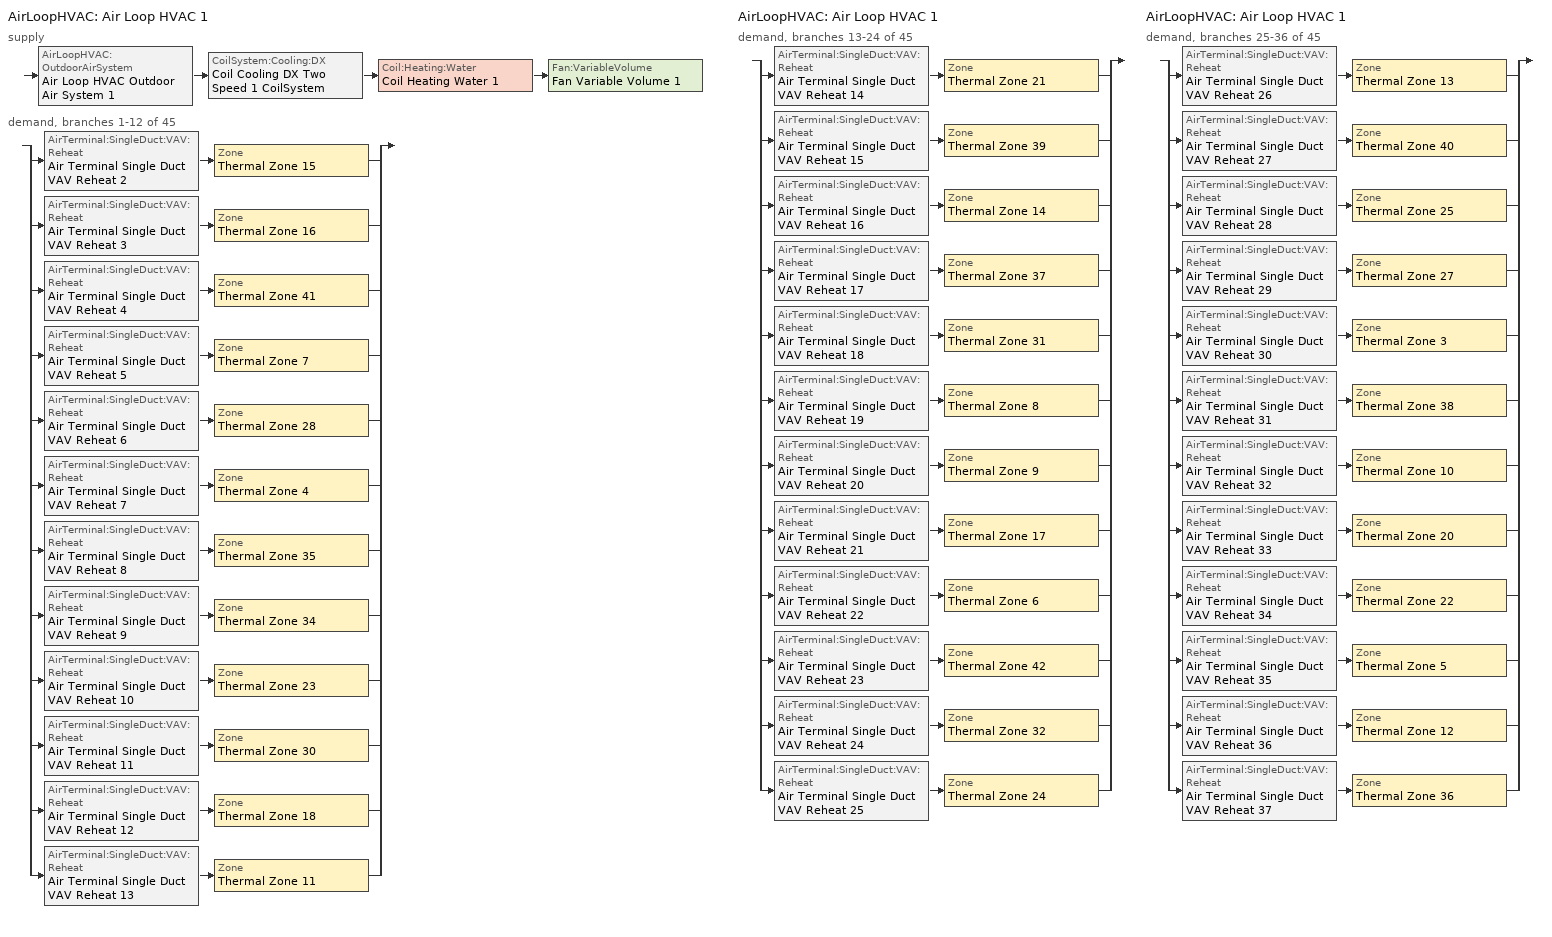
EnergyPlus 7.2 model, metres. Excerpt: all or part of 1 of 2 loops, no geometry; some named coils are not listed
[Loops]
AirLoopHVAC 'Air Loop HVAC 1'
 supply: AirLoopHVAC:OutdoorAirSystem 'Air Loop HVAC Outdoor Air System 1' > CoilSystem:Cooling:DX 'Coil Cooling DX Two Speed 1 CoilSystem' > Coil:Heating:Water 'Coil Heating Water 1' > Fan:VariableVolume 'Fan Variable Volume 1'
 demand, branches 1-12 of 45: split
  | AirTerminal:SingleDuct:VAV:Reheat 'Air Terminal Single Duct VAV Reheat 2' > Zone 'Thermal Zone 15'
  | AirTerminal:SingleDuct:VAV:Reheat 'Air Terminal Single Duct VAV Reheat 3' > Zone 'Thermal Zone 16'
  | AirTerminal:SingleDuct:VAV:Reheat 'Air Terminal Single Duct VAV Reheat 4' > Zone 'Thermal Zone 41'
  | AirTerminal:SingleDuct:VAV:Reheat 'Air Terminal Single Duct VAV Reheat 5' > Zone 'Thermal Zone 7'
  | AirTerminal:SingleDuct:VAV:Reheat 'Air Terminal Single Duct VAV Reheat 6' > Zone 'Thermal Zone 28'
  | AirTerminal:SingleDuct:VAV:Reheat 'Air Terminal Single Duct VAV Reheat 7' > Zone 'Thermal Zone 4'
  | AirTerminal:SingleDuct:VAV:Reheat 'Air Terminal Single Duct VAV Reheat 8' > Zone 'Thermal Zone 35'
  | AirTerminal:SingleDuct:VAV:Reheat 'Air Terminal Single Duct VAV Reheat 9' > Zone 'Thermal Zone 34'
  | AirTerminal:SingleDuct:VAV:Reheat 'Air Terminal Single Duct VAV Reheat 10' > Zone 'Thermal Zone 23'
  | AirTerminal:SingleDuct:VAV:Reheat 'Air Terminal Single Duct VAV Reheat 11' > Zone 'Thermal Zone 30'
  | AirTerminal:SingleDuct:VAV:Reheat 'Air Terminal Single Duct VAV Reheat 12' > Zone 'Thermal Zone 18'
  | AirTerminal:SingleDuct:VAV:Reheat 'Air Terminal Single Duct VAV Reheat 13' > Zone 'Thermal Zone 11'
AirLoopHVAC 'Air Loop HVAC 1'
 demand, branches 13-24 of 45: split
  | AirTerminal:SingleDuct:VAV:Reheat 'Air Terminal Single Duct VAV Reheat 14' > Zone 'Thermal Zone 21'
  | AirTerminal:SingleDuct:VAV:Reheat 'Air Terminal Single Duct VAV Reheat 15' > Zone 'Thermal Zone 39'
  | AirTerminal:SingleDuct:VAV:Reheat 'Air Terminal Single Duct VAV Reheat 16' > Zone 'Thermal Zone 14'
  | AirTerminal:SingleDuct:VAV:Reheat 'Air Terminal Single Duct VAV Reheat 17' > Zone 'Thermal Zone 37'
  | AirTerminal:SingleDuct:VAV:Reheat 'Air Terminal Single Duct VAV Reheat 18' > Zone 'Thermal Zone 31'
  | AirTerminal:SingleDuct:VAV:Reheat 'Air Terminal Single Duct VAV Reheat 19' > Zone 'Thermal Zone 8'
  | AirTerminal:SingleDuct:VAV:Reheat 'Air Terminal Single Duct VAV Reheat 20' > Zone 'Thermal Zone 9'
  | AirTerminal:SingleDuct:VAV:Reheat 'Air Terminal Single Duct VAV Reheat 21' > Zone 'Thermal Zone 17'
  | AirTerminal:SingleDuct:VAV:Reheat 'Air Terminal Single Duct VAV Reheat 22' > Zone 'Thermal Zone 6'
  | AirTerminal:SingleDuct:VAV:Reheat 'Air Terminal Single Duct VAV Reheat 23' > Zone 'Thermal Zone 42'
  | AirTerminal:SingleDuct:VAV:Reheat 'Air Terminal Single Duct VAV Reheat 24' > Zone 'Thermal Zone 32'
  | AirTerminal:SingleDuct:VAV:Reheat 'Air Terminal Single Duct VAV Reheat 25' > Zone 'Thermal Zone 24'
AirLoopHVAC 'Air Loop HVAC 1'
 demand, branches 25-36 of 45: split
  | AirTerminal:SingleDuct:VAV:Reheat 'Air Terminal Single Duct VAV Reheat 26' > Zone 'Thermal Zone 13'
  | AirTerminal:SingleDuct:VAV:Reheat 'Air Terminal Single Duct VAV Reheat 27' > Zone 'Thermal Zone 40'
  | AirTerminal:SingleDuct:VAV:Reheat 'Air Terminal Single Duct VAV Reheat 28' > Zone 'Thermal Zone 25'
  | AirTerminal:SingleDuct:VAV:Reheat 'Air Terminal Single Duct VAV Reheat 29' > Zone 'Thermal Zone 27'
  | AirTerminal:SingleDuct:VAV:Reheat 'Air Terminal Single Duct VAV Reheat 30' > Zone 'Thermal Zone 3'
  | AirTerminal:SingleDuct:VAV:Reheat 'Air Terminal Single Duct VAV Reheat 31' > Zone 'Thermal Zone 38'
  | AirTerminal:SingleDuct:VAV:Reheat 'Air Terminal Single Duct VAV Reheat 32' > Zone 'Thermal Zone 10'
  | AirTerminal:SingleDuct:VAV:Reheat 'Air Terminal Single Duct VAV Reheat 33' > Zone 'Thermal Zone 20'
  | AirTerminal:SingleDuct:VAV:Reheat 'Air Terminal Single Duct VAV Reheat 34' > Zone 'Thermal Zone 22'
  | AirTerminal:SingleDuct:VAV:Reheat 'Air Terminal Single Duct VAV Reheat 35' > Zone 'Thermal Zone 5'
  | AirTerminal:SingleDuct:VAV:Reheat 'Air Terminal Single Duct VAV Reheat 36' > Zone 'Thermal Zone 12'
  | AirTerminal:SingleDuct:VAV:Reheat 'Air Terminal Single Duct VAV Reheat 37' > Zone 'Thermal Zone 36'
[AirLoopHVAC]
Air Loop HVAC 1: Design Supply Air Flow Rate {m3/s}=AutoSize
[Sizing:System]
Air Loop HVAC 1: Type of Load to Size On=Sensible; Design Outdoor Air Flow Rate {m3/s}=Autosize; Minimum System Air Flow Ratio=0.3; Preheat Design Temperature {C}=7; Preheat Design Humidity Ratio {kgWater/kgDryAir}=0.008; Precool Design Temperature {C}=12.8; Precool Design Humidity Ratio {kgWater/kgDryAir}=0.008; Central Cooling Design Supply Air Temperature {C}=12.8; Central Heating Design Supply Air Temperature {C}=12.8; Sizing Option=NonCoincident; 100% Outdoor Air in Cooling=Yes; 100% Outdoor Air in Heating=Yes; Central Cooling Design Supply Air Humidity Ratio {kgWater/kgDryAir}=0.0085; Central Heating Design Supply Air Humidity Ratio {kgWater/kgDryAir}=0.008; Cooling Design Air Flow Method=DesignDay; Cooling Design Air Flow Rate {m3/s}=0; Heating Design Air Flow Method=DesignDay; Heating Design Air Flow Rate {m3/s}=0; System Outdoor Air Method=ZoneSum
[Controller:WaterCoil]
Controller Water Coil 1: Control Variable=Temperature; Action=Normal; Actuator Variable=Flow; Controller Convergence Tolerance {deltaC}=Autosize; Maximum Actuated Flow {m3/s}=Autosize; Minimum Actuated Flow {m3/s}=1e-07
[Controller:OutdoorAir]
Controller Outdoor Air 1: Minimum Outdoor Air Flow Rate {m3/s}=Autosize; Maximum Outdoor Air Flow Rate {m3/s}=Autosize; Economizer Control Type=FixedDryBulb; Economizer Control Action Type=ModulateFlow; Economizer Maximum Limit Dry-Bulb Temperature {C}=30; Economizer Maximum Limit Enthalpy {J/kg}=64000; Economizer Minimum Limit Dry-Bulb Temperature {C}=-100; Lockout Type=NoLockout; Minimum Limit Type=FixedMinimum; High Humidity Control=No; Control High Indoor Humidity Based on Outdoor Humidity Ratio=Yes; Heat Recovery Bypass Control Type=BypassWhenOAFlowGreaterThanMinimum
[SetpointManager:MixedAir] Control Variable=Temperature
Setpoint Manager Mixed Air 3; Setpoint Manager Mixed Air 2; Setpoint Manager Mixed Air 1
[CoilSystem:Cooling:DX]
Coil Cooling DX Two Speed 1 CoilSystem: Availability Schedule=Always_On; Cooling Coil=Coil Cooling DX Two Speed 1
[Coil:Cooling:DX:TwoSpeed]
Coil Cooling DX Two Speed 1: Availability Schedule=Always_On; Rated High Speed Total Cooling Capacity {W}=Autosize; Rated High Speed Sensible Heat Ratio=Autosize; Rated High Speed COP {W/W}=5.5; Rated High Speed Air Flow Rate {m3/s}=Autosize; Total Cooling Capacity Function of Temperature Curve=Curve Biquadratic 1; Total Cooling Capacity Function of Flow Fraction Curve=Curve Quadratic 1; Energy Input Ratio Function of Temperature Curve=Curve Biquadratic 2; Energy Input Ratio Function of Flow Fraction Curve=Curve Quadratic 2; Part Load Fraction Correlation Curve=Curve Quadratic 3; Rated Low Speed Total Cooling Capacity {W}=Autosize; Rated Low Speed Sensible Heat Ratio=0.69; Rated Low Speed COP {W/W}=6.6; Rated Low Speed Air Flow Rate {m3/s}=Autosize; Low Speed Total Cooling Capacity Function of Temperature Curve=Curve Biquadratic 3; Low Speed Energy Input Ratio Function of Temperature Curve=Curve Biquadratic 4; Condenser Type=AirCooled; High Speed Evaporative Condenser Effectiveness=0; Low Speed Evaporative Condenser Effectiveness=0; Basin Heater Capacity {W/K}=10; Basin Heater Setpoint Temperature {C}=2
[Coil:Heating:Water]
Coil Heating Water 1: Availability Schedule=Always_On; U-Factor Times Area Value {W/K}=Autosize; Maximum Water Flow Rate {m3/s}=Autosize; Performance Input Method=UFactorTimesAreaAndDesignWaterFlowRate; Rated Capacity {W}=Autosize; Rated Inlet Water Temperature {C}=82.2; Rated Inlet Air Temperature {C}=16.6; Rated Outlet Water Temperature {C}=71.1; Rated Outlet Air Temperature {C}=32.2; Rated Ratio for Air and Water Convection=0.5
[Fan:VariableVolume]
Fan Variable Volume 1: Availability Schedule=Always_On; Fan Efficiency=0.5; Pressure Rise {Pa}=500; Maximum Flow Rate {m3/s}=AutoSize; Fan Power Minimum Flow Rate Input Method=FixedFlowRate; Fan Power Minimum Flow Fraction=0; Fan Power Minimum Air Flow Rate {m3/s}=0; Motor Efficiency=0.93; Motor In Airstream Fraction=1; Fan Power Coefficient 1=0.0407599; Fan Power Coefficient 2=0.088045; Fan Power Coefficient 3=-0.0729261; Fan Power Coefficient 4=0.94374; Fan Power Coefficient 5=0
[SetpointManager:Scheduled]
Setpoint Manager Scheduled 1: Control Variable=Temperature; Schedule=Deck_Temperature
[AirTerminal:SingleDuct:VAV:Reheat] Availability Schedule=Always_On; Maximum Air Flow Rate {m3/s}=Autosize; Zone Minimum Air Flow Input Method=Constant; Constant Minimum Air Flow Fraction=0.3; Fixed Minimum Air Flow Rate {m3/s}=0.3; Maximum Hot Water or Steam Flow Rate {m3/s}=Autosize; Minimum Hot Water or Steam Flow Rate {m3/s}=0; Convergence Tolerance=0.001; Damper Heating Action=Normal; Maximum Flow per Zone Floor Area During Reheat {m3/s-m2}=Autocalculate; Maximum Flow Fraction During Reheat=Autocalculate; Maximum Reheat Air Temperature {C}=35
Name | Reheat Coil
Air Terminal Single Duct VAV Reheat 2 | Coil Heating Water 3
Air Terminal Single Duct VAV Reheat 3 | Coil Heating Water 4
Air Terminal Single Duct VAV Reheat 4 | Coil Heating Water 5
Air Terminal Single Duct VAV Reheat 5 | Coil Heating Water 6
Air Terminal Single Duct VAV Reheat 6 | Coil Heating Water 7
Air Terminal Single Duct VAV Reheat 7 | Coil Heating Water 8
Air Terminal Single Duct VAV Reheat 8 | Coil Heating Water 9
Air Terminal Single Duct VAV Reheat 9 | Coil Heating Water 10
Air Terminal Single Duct VAV Reheat 10 | Coil Heating Water 11
Air Terminal Single Duct VAV Reheat 11 | Coil Heating Water 12
Air Terminal Single Duct VAV Reheat 12 | Coil Heating Water 13
Air Terminal Single Duct VAV Reheat 13 | Coil Heating Water 14
Air Terminal Single Duct VAV Reheat 14 | Coil Heating Water 15
Air Terminal Single Duct VAV Reheat 15 | Coil Heating Water 16
Air Terminal Single Duct VAV Reheat 16 | Coil Heating Water 17
Air Terminal Single Duct VAV Reheat 17 | Coil Heating Water 18
Air Terminal Single Duct VAV Reheat 18 | Coil Heating Water 19
Air Terminal Single Duct VAV Reheat 19 | Coil Heating Water 20
Air Terminal Single Duct VAV Reheat 20 | Coil Heating Water 21
Air Terminal Single Duct VAV Reheat 21 | Coil Heating Water 22
Air Terminal Single Duct VAV Reheat 22 | Coil Heating Water 23
Air Terminal Single Duct VAV Reheat 23 | Coil Heating Water 24
Air Terminal Single Duct VAV Reheat 24 | Coil Heating Water 25
Air Terminal Single Duct VAV Reheat 25 | Coil Heating Water 26
Air Terminal Single Duct VAV Reheat 26 | Coil Heating Water 27
Air Terminal Single Duct VAV Reheat 27 | Coil Heating Water 28
Air Terminal Single Duct VAV Reheat 28 | Coil Heating Water 29
Air Terminal Single Duct VAV Reheat 29 | Coil Heating Water 30
Air Terminal Single Duct VAV Reheat 30 | Coil Heating Water 31
Air Terminal Single Duct VAV Reheat 31 | Coil Heating Water 32
Air Terminal Single Duct VAV Reheat 32 | Coil Heating Water 33
Air Terminal Single Duct VAV Reheat 33 | Coil Heating Water 34
Air Terminal Single Duct VAV Reheat 34 | Coil Heating Water 35
Air Terminal Single Duct VAV Reheat 35 | Coil Heating Water 36
Air Terminal Single Duct VAV Reheat 36 | Coil Heating Water 37
Air Terminal Single Duct VAV Reheat 37 | Coil Heating Water 38
[ZoneControl:Thermostat] Control Object Type 1=ThermostatSetpoint:DualSetpoint; Control Name 1=Thermostat Setpoint Dual Setpoint 1
Name | Zone or ZoneList | Control Type Schedule
Thermal Zone 7 Thermostat | Thermal Zone 7 | Thermal Zone 7 Thermostat Schedule
Thermal Zone 32 Thermostat | Thermal Zone 32 | Thermal Zone 32 Thermostat Schedule
Thermal Zone 37 Thermostat | Thermal Zone 37 | Thermal Zone 37 Thermostat Schedule
Thermal Zone 35 Thermostat | Thermal Zone 35 | Thermal Zone 35 Thermostat Schedule
Thermal Zone 17 Thermostat | Thermal Zone 17 | Thermal Zone 17 Thermostat Schedule
Thermal Zone 36 Thermostat | Thermal Zone 36 | Thermal Zone 36 Thermostat Schedule
Thermal Zone 31 Thermostat | Thermal Zone 31 | Thermal Zone 31 Thermostat Schedule
Thermal Zone 27 Thermostat | Thermal Zone 27 | Thermal Zone 27 Thermostat Schedule
Thermal Zone 22 Thermostat | Thermal Zone 22 | Thermal Zone 22 Thermostat Schedule
Thermal Zone 18 Thermostat | Thermal Zone 18 | Thermal Zone 18 Thermostat Schedule
Thermal Zone 41 Thermostat | Thermal Zone 41 | Thermal Zone 41 Thermostat Schedule
Thermal Zone 15 Thermostat | Thermal Zone 15 | Thermal Zone 15 Thermostat Schedule
Thermal Zone 24 Thermostat | Thermal Zone 24 | Thermal Zone 24 Thermostat Schedule
Thermal Zone 38 Thermostat | Thermal Zone 38 | Thermal Zone 38 Thermostat Schedule
Thermal Zone 23 Thermostat | Thermal Zone 23 | Thermal Zone 23 Thermostat Schedule
Thermal Zone 8 Thermostat | Thermal Zone 8 | Thermal Zone 8 Thermostat Schedule
Thermal Zone 21 Thermostat | Thermal Zone 21 | Thermal Zone 21 Thermostat Schedule
Thermal Zone 34 Thermostat | Thermal Zone 34 | Thermal Zone 34 Thermostat Schedule
Thermal Zone 40 Thermostat | Thermal Zone 40 | Thermal Zone 40 Thermostat Schedule
Thermal Zone 16 Thermostat | Thermal Zone 16 | Thermal Zone 16 Thermostat Schedule
Thermal Zone 4 Thermostat | Thermal Zone 4 | Thermal Zone 4 Thermostat Schedule
Thermal Zone 13 Thermostat | Thermal Zone 13 | Thermal Zone 13 Thermostat Schedule
Thermal Zone 30 Thermostat | Thermal Zone 30 | Thermal Zone 30 Thermostat Schedule
Thermal Zone 3 Thermostat | Thermal Zone 3 | Thermal Zone 3 Thermostat Schedule
Thermal Zone 25 Thermostat | Thermal Zone 25 | Thermal Zone 25 Thermostat Schedule
Thermal Zone 5 Thermostat | Thermal Zone 5 | Thermal Zone 5 Thermostat Schedule
Thermal Zone 28 Thermostat | Thermal Zone 28 | Thermal Zone 28 Thermostat Schedule
Thermal Zone 11 Thermostat | Thermal Zone 11 | Thermal Zone 11 Thermostat Schedule
Thermal Zone 12 Thermostat | Thermal Zone 12 | Thermal Zone 12 Thermostat Schedule
Thermal Zone 6 Thermostat | Thermal Zone 6 | Thermal Zone 6 Thermostat Schedule
Thermal Zone 10 Thermostat | Thermal Zone 10 | Thermal Zone 10 Thermostat Schedule
Thermal Zone 39 Thermostat | Thermal Zone 39 | Thermal Zone 39 Thermostat Schedule
Thermal Zone 42 Thermostat | Thermal Zone 42 | Thermal Zone 42 Thermostat Schedule
Thermal Zone 9 Thermostat | Thermal Zone 9 | Thermal Zone 9 Thermostat Schedule
Thermal Zone 14 Thermostat | Thermal Zone 14 | Thermal Zone 14 Thermostat Schedule
Thermal Zone 20 Thermostat | Thermal Zone 20 | Thermal Zone 20 Thermostat Schedule
[ThermostatSetpoint:DualSetpoint]
Thermostat Setpoint Dual Setpoint 1: Heating Setpoint Temperature Schedule=Heating Sch; Cooling Setpoint Temperature Schedule=Cooling Sch
[Zone equipment]
Thermal Zone 7: Air Terminal Single Duct VAV Reheat 5
Thermal Zone 32: Air Terminal Single Duct VAV Reheat 24
Thermal Zone 37: Air Terminal Single Duct VAV Reheat 17
Thermal Zone 35: Air Terminal Single Duct VAV Reheat 8
Thermal Zone 17: Air Terminal Single Duct VAV Reheat 21
Thermal Zone 36: Air Terminal Single Duct VAV Reheat 37
Thermal Zone 31: Air Terminal Single Duct VAV Reheat 18
Thermal Zone 27: Air Terminal Single Duct VAV Reheat 29
Thermal Zone 22: Air Terminal Single Duct VAV Reheat 34
Thermal Zone 18: Air Terminal Single Duct VAV Reheat 12
Thermal Zone 41: Air Terminal Single Duct VAV Reheat 4
Thermal Zone 15: Air Terminal Single Duct VAV Reheat 2
Thermal Zone 24: Air Terminal Single Duct VAV Reheat 25
Thermal Zone 38: Air Terminal Single Duct VAV Reheat 31
Thermal Zone 23: Air Terminal Single Duct VAV Reheat 10
Thermal Zone 8: Air Terminal Single Duct VAV Reheat 19
Thermal Zone 21: Air Terminal Single Duct VAV Reheat 14
Thermal Zone 34: Air Terminal Single Duct VAV Reheat 9
Thermal Zone 40: Air Terminal Single Duct VAV Reheat 27
Thermal Zone 16: Air Terminal Single Duct VAV Reheat 3
Thermal Zone 4: Air Terminal Single Duct VAV Reheat 7
Thermal Zone 13: Air Terminal Single Duct VAV Reheat 26
Thermal Zone 30: Air Terminal Single Duct VAV Reheat 11
Thermal Zone 3: Air Terminal Single Duct VAV Reheat 30
Thermal Zone 25: Air Terminal Single Duct VAV Reheat 28
Thermal Zone 5: Air Terminal Single Duct VAV Reheat 35
Thermal Zone 28: Air Terminal Single Duct VAV Reheat 6
Thermal Zone 11: Air Terminal Single Duct VAV Reheat 13
Thermal Zone 12: Air Terminal Single Duct VAV Reheat 36
Thermal Zone 6: Air Terminal Single Duct VAV Reheat 22
Thermal Zone 10: Air Terminal Single Duct VAV Reheat 32
Thermal Zone 39: Air Terminal Single Duct VAV Reheat 15
Thermal Zone 42: Air Terminal Single Duct VAV Reheat 23
Thermal Zone 9: Air Terminal Single Duct VAV Reheat 20
Thermal Zone 14: Air Terminal Single Duct VAV Reheat 16
Thermal Zone 20: Air Terminal Single Duct VAV Reheat 33
[Sizing:Zone] Zone Cooling Design Supply Air Temperature Input Method=SupplyAirTemperature; Zone Cooling Design Supply Air Temperature {C}=14; Zone Heating Design Supply Air Temperature Input Method=SupplyAirTemperature; Zone Heating Design Supply Air Temperature {C}=40; Zone Cooling Design Supply Air Humidity Ratio {kgWater/kgDryAir}=0.0085; Zone Heating Design Supply Air Humidity Ratio {kgWater/kgDryAir}=0.008; Cooling Design Air Flow Method=DesignDay; Cooling Design Air Flow Rate {m3/s}=0; Cooling Minimum Air Flow per Zone Floor Area {m3/s-m2}=0.000762; Cooling Minimum Air Flow {m3/s}=0; Cooling Minimum Air Flow Fraction=0; Heating Design Air Flow Method=DesignDay; Heating Design Air Flow Rate {m3/s}=0; Heating Maximum Air Flow per Zone Floor Area {m3/s-m2}=0.002032; Heating Maximum Air Flow {m3/s}=0.141576; Heating Maximum Air Flow Fraction=0.3
Thermal Zone 7; Thermal Zone 32; Thermal Zone 37; Thermal Zone 35; Thermal Zone 17; Thermal Zone 36; Thermal Zone 31; Thermal Zone 27; Thermal Zone 22; Thermal Zone 18; Thermal Zone 41; Thermal Zone 15; Thermal Zone 24; Thermal Zone 38; Thermal Zone 23; Thermal Zone 8; Thermal Zone 21; Thermal Zone 34; Thermal Zone 40; Thermal Zone 16; Thermal Zone 4; Thermal Zone 13; Thermal Zone 30; Thermal Zone 3; Thermal Zone 25; Thermal Zone 5; Thermal Zone 28; Thermal Zone 11; Thermal Zone 12; Thermal Zone 6; Thermal Zone 10; Thermal Zone 39; Thermal Zone 42; Thermal Zone 9; Thermal Zone 14; Thermal Zone 20
[Schedule:Day:Interval]
Cooling Sch Default: No, 24:00, 28
Deck_Temperature_Default; Deck_Temperature_Winter_Design_Day; Deck_Temperature_Summer_Design_Day: No, 24:00, 12.8
Always_On_Summer_Design_Day; Always_On_Default; Always_On_Winter_Design_Day: No, 24:00, 1
Heating Sch Default: No, 24:00, 24
[Schedule:Week:Daily]
Schedule:Week:Daily {ab73b5e9-486a-4d4b-8122-842615ff3ba1}: Cooling Sch Default, Cooling Sch Default, Cooling Sch Default, Cooling Sch Default, Cooling Sch Default, Cooling Sch Default, Cooling Sch Default, Cooling Sch Default, Cooling Sch Default, Cooling Sch Default, Cooling Sch Default, Cooling Sch Default
Schedule:Week:Daily {be9e5b67-a855-4c44-9a7f-1854eb8cd306}: Always_On_Default, Always_On_Default, Always_On_Default, Always_On_Default, Always_On_Default, Always_On_Default, Always_On_Default, Always_On_Default, Always_On_Summer_Design_Day, Always_On_Winter_Design_Day, Always_On_Default, Always_On_Default
Schedule:Week:Daily {9a079e65-0db2-4d5a-ab9f-c921642b1110}: Heating Sch Default, Heating Sch Default, Heating Sch Default, Heating Sch Default, Heating Sch Default, Heating Sch Default, Heating Sch Default, Heating Sch Default, Heating Sch Default, Heating Sch Default, Heating Sch Default, Heating Sch Default
Schedule:Week:Daily {4c724f78-ac0e-46d0-9c23-608ee36cfb26}: Deck_Temperature_Default, Deck_Temperature_Default, Deck_Temperature_Default, Deck_Temperature_Default, Deck_Temperature_Default, Deck_Temperature_Default, Deck_Temperature_Default, Deck_Temperature_Default, Deck_Temperature_Summer_Design_Day, Deck_Temperature_Winter_Design_Day, Deck_Temperature_Default, Deck_Temperature_Default
[Schedule:Year]
Cooling Sch: Schedule:Week:Daily {ab73b5e9-486a-4d4b-8122-842615ff3ba1}, 1, 1, 12, 31
Always_On: Schedule:Week:Daily {be9e5b67-a855-4c44-9a7f-1854eb8cd306}, 1, 1, 12, 31
Heating Sch: Schedule:Week:Daily {9a079e65-0db2-4d5a-ab9f-c921642b1110}, 1, 1, 12, 31
Deck_Temperature: Schedule:Week:Daily {4c724f78-ac0e-46d0-9c23-608ee36cfb26}, 1, 1, 12, 31
[Schedule:Compact]
Thermal Zone 7 Thermostat Schedule; Thermal Zone 32 Thermostat Schedule; Thermal Zone 37 Thermostat Schedule; Thermal Zone 35 Thermostat Schedule; Thermal Zone 17 Thermostat Schedule; Thermal Zone 36 Thermostat Schedule; Thermal Zone 31 Thermostat Schedule; Thermal Zone 27 Thermostat Schedule; Thermal Zone 22 Thermostat Schedule; Thermal Zone 18 Thermostat Schedule; Thermal Zone 41 Thermostat Schedule; Thermal Zone 15 Thermostat Schedule; Thermal Zone 24 Thermostat Schedule; Thermal Zone 38 Thermostat Schedule; Thermal Zone 23 Thermostat Schedule; Thermal Zone 8 Thermostat Schedule; Thermal Zone 21 Thermostat Schedule; Thermal Zone 34 Thermostat Schedule; Thermal Zone 40 Thermostat Schedule; Thermal Zone 16 Thermostat Schedule; Thermal Zone 4 Thermostat Schedule; Thermal Zone 13 Thermostat Schedule; Thermal Zone 30 Thermostat Schedule; Thermal Zone 3 Thermostat Schedule; Thermal Zone 25 Thermostat Schedule; Thermal Zone 5 Thermostat Schedule; Thermal Zone 28 Thermostat Schedule; Thermal Zone 11 Thermostat Schedule; Thermal Zone 12 Thermostat Schedule; Thermal Zone 6 Thermostat Schedule; Thermal Zone 10 Thermostat Schedule; Thermal Zone 39 Thermostat Schedule; Thermal Zone 42 Thermostat Schedule; Thermal Zone 9 Thermostat Schedule; Thermal Zone 14 Thermostat Schedule; Thermal Zone 20 Thermostat Schedule: Through: 12/31, For: AllDays, Until: 24:00, 4
[Curve:Biquadratic]
Name | Coefficient1 Constant | Coefficient2 x | Coefficient3 x**2 | Coefficient4 y | Coefficient5 y**2 | Coefficient6 x*y | Minimum Value of x {BasedOnField A2} | Maximum Value of x {BasedOnField A2} | Minimum Value of y {BasedOnField A3} | Maximum Value of y {BasedOnField A3}
Curve Biquadratic 1 | 0.42415 | 0.04426 | -0.00042 | 0.00333 | -8e-05 | -0.00021 | 17 | 22 | 13 | 46
Curve Biquadratic 2 | 1.23649 | -0.02431 | 0.00057 | -0.01434 | 0.00063 | -0.00038 | 17 | 22 | 13 | 46
Curve Biquadratic 3; Curve Biquadratic 4 | 0 | 0 | 0 | 0 | 0 | 0 | 0 | 1 | 0 | 1
[Curve:Quadratic]
Name | Coefficient1 Constant | Coefficient2 x | Coefficient3 x**2 | Minimum Value of x {BasedOnField A2} | Maximum Value of x {BasedOnField A2}
Curve Quadratic 1 | 0.77136 | 0.34053 | -0.11088 | 0.75918 | 1.13877
Curve Quadratic 2 | 1.2055 | -0.32953 | 0.12308 | 0.75918 | 1.13877
Curve Quadratic 3 | 0.771 | 0.229 | 0 | 0 | 1
